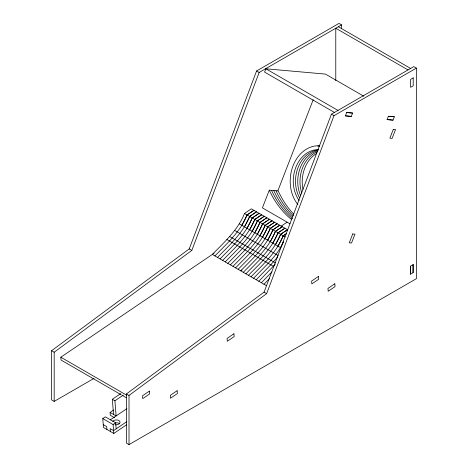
<?xml version="1.0" encoding="UTF-8"?>
<svg xmlns="http://www.w3.org/2000/svg" width="468" height="468" viewBox="0 0 468 468"><rect width="100%" height="100%" fill="white"/><g stroke="black" fill="none" stroke-linecap="round" stroke-linejoin="round"><path stroke-width="0.7" d="M94.056 378.366L54.177 401.392L51.597 399.9L51.597 350.731L189.23 248.917L256.581 70.972L338.984 23.4L341.564 24.892L341.564 28.548M54.177 401.392L54.177 352.223L191.816 250.409L259.161 72.464L341.564 24.892M264.075 292.126L331.42 114.18L413.823 66.608L416.403 68.1L416.403 278.676L129.016 444.6L126.436 443.108L126.436 393.939L264.075 292.126L266.655 293.617L334 115.672L416.403 68.1M363.794 96.232L325.465 74.108L265.865 68.784L264.578 72.107L334.322 112.373M293.571 213.97A90.026 71.001 -84.9 0 1 278.226 190.944L269.287 190.148L262.408 207.886L290.031 223.833M277.887 190.745L313.203 99.719M346.665 112.525L345.366 115.877L351.328 116.409L352.626 113.057L346.665 112.525L352.62 113.075M388.387 116.251L387.083 119.603L393.044 120.136L394.343 116.784L388.387 116.251L394.337 116.801M241.868 225.324L247.081 214.964L253.925 210.319L247.081 214.964C240.546 231.502 226.98 243.483 214.917 255.926M244.448 226.816L249.66 216.456L256.505 211.811L249.66 216.456C243.126 232.988 229.56 244.969 217.497 257.418M247.028 228.302L252.24 217.948L259.085 213.303L252.252 217.953C245.694 234.474 232.146 246.466 220.077 258.909M249.608 229.794L254.82 219.434L261.665 214.789L254.82 219.434C248.286 235.971 234.72 247.952 222.657 260.395M252.194 231.286L257.4 220.925L264.244 216.28L257.4 220.925C250.866 237.463 237.299 249.438 225.237 261.887M254.773 232.771L259.98 222.417L266.83 217.772L259.98 222.417C253.445 238.949 239.879 250.93 227.817 263.379M257.353 234.263L262.56 223.903L269.41 219.264L262.56 223.903C256.025 240.441 242.465 252.422 230.402 264.87M259.933 235.755L265.145 225.395L271.99 220.75L265.145 225.395C258.611 241.933 245.045 253.913 232.982 266.356M262.513 237.241L267.725 226.886L274.57 222.241L267.725 226.886C261.191 243.418 247.625 255.399 235.562 267.848M265.093 238.733L270.305 228.378L277.15 223.733L270.317 228.384C263.759 244.904 250.21 256.897 238.142 269.34M267.673 240.224L272.885 229.864L279.729 225.219L272.897 229.87C266.339 246.396 252.79 258.383 240.722 270.826L241.927 270.007M270.258 241.71L275.465 231.356L282.309 226.711L275.465 231.356C268.93 247.888 255.364 259.869 243.301 272.317M272.838 243.202L278.045 232.848L284.895 228.203L278.056 232.853C271.498 249.374 257.95 261.366 245.881 273.809M248.467 275.295C260.53 262.852 274.09 250.871 280.624 234.333L287.475 229.689L251.345 208.833L244.512 213.484C237.949 230.004 224.406 241.997 212.337 254.44L266.532 285.726M277.998 246.186L283.21 235.825L286.632 233.503L283.222 235.831C276.658 252.351 263.115 264.344 251.047 276.787M275.418 244.694L280.642 234.345L287.475 229.689M277.682 256.903L270.779 264.812L256.207 279.765M258.786 281.256L275.166 264.315M253.627 278.279C264.25 266.824 277.003 256.446 283.514 241.851L280.578 247.671L239.288 223.833M261.366 282.748L271.92 271.92M263.946 284.24L269.474 278.565M129.016 444.6L129.016 395.431L266.655 293.617M121.37 394.881L61.051 360.056L60.822 357.219L214.145 253.211M281.022 226.284L287.03 222.206M113.531 414.437L112.332 399.298L120.767 393.576M113.706 409.991L110.085 412.448L116.111 415.929L114.912 400.789L123.347 395.068M126.436 424.88L113.806 433.45L103.481 427.489L102.779 418.591L105.347 416.848L115.672 422.809L116.152 428.863M110.272 419.895L126.875 408.628M113.806 433.45L113.104 424.552L115.672 422.809M126.81 421.633L113.584 430.607L110.138 428.624L110.366 431.461M345.378 115.848L351.333 116.38M387.094 119.574L393.056 120.106M338.364 26.74L410.623 68.457M408.037 69.948L335.778 28.226L335.778 80.613M265.865 68.784L338.124 110.501M256.581 70.972L259.161 72.464M331.42 114.18L334 115.672M244.512 213.484L285.275 237.019M234.743 230.478L278.097 255.51M229.618 236.498L275.553 263.016M226.904 239.481L273.359 266.304M189.23 248.917L191.816 250.409M51.597 350.731L54.177 352.223M126.436 393.939L129.016 395.431M60.822 357.219L126.799 395.308M122.628 395.606L126.395 397.782M112.332 399.298L114.912 400.789M114.531 417.725L110.308 415.286L110.085 412.448M102.779 418.591L113.104 424.552M103.258 424.651L106.698 426.635L106.926 429.472M412.963 264.771L412.963 272.721M410.623 266.128L410.623 274.072M115.344 422.932A3.89 2.434 -4.5 0 1 119.72 423.85M112.765 421.346A3.89 2.434 -4.5 0 1 117.766 420.106A3.89 2.434 -4.5 0 1 119.785 423.049A3.89 2.434 -4.5 0 1 115.134 424.804M317.737 146.133A34.065 26.863 -84.9 0 1 319.843 145.963M299.45 197.619A30.168 23.792 -84.9 0 1 317.924 150M297.864 204.557A34.065 26.863 -84.9 0 1 292.833 166.38A34.065 26.863 -84.9 0 1 319.732 145.805M299.099 200.45A30.168 23.792 -84.9 0 1 295.706 167.649A30.168 23.792 -84.9 0 1 318.462 149.643M300.526 195.419A30.168 23.792 -84.9 0 1 318.094 150.579M301.79 193.068A30.168 23.792 -84.9 0 1 317.602 151.644M292.43 218.597A90.026 71.001 -84.9 0 1 271.522 190.347M291.786 219.697A90.026 71.001 -84.9 0 1 269.287 190.148M292.085 216.508A90.026 71.001 -84.9 0 1 273.757 190.546M293.307 215.754A90.026 71.001 -84.9 0 1 275.991 190.745M302.948 189.271A30.168 23.792 -84.9 0 1 316.766 153.34M352.726 233.953L349.28 242.822L351.521 243.021L354.966 234.152L352.726 233.953M393.325 129.308L389.885 138.177L392.125 138.376L395.565 129.507L393.325 129.308M149.374 391.125L142.524 395.776L142.746 398.619L149.602 393.962L149.374 391.125M233.93 333.766L227.074 338.417L227.302 341.26L234.152 336.603L233.93 333.766M318.48 276.407L311.63 281.057L311.852 283.906L318.708 279.25L318.48 276.407M177.144 390.721L170.288 395.384L170.51 398.221L177.366 393.57L177.144 390.721M334.819 283.76L327.969 288.417L328.191 291.254L335.047 286.603L334.819 283.76M413.203 77.893L410.611 79.39L410.611 87.335L413.203 85.843L413.203 77.893M413.203 264.636L410.377 266.269L410.377 274.213L413.203 272.581L413.203 264.636"/></g></svg>
